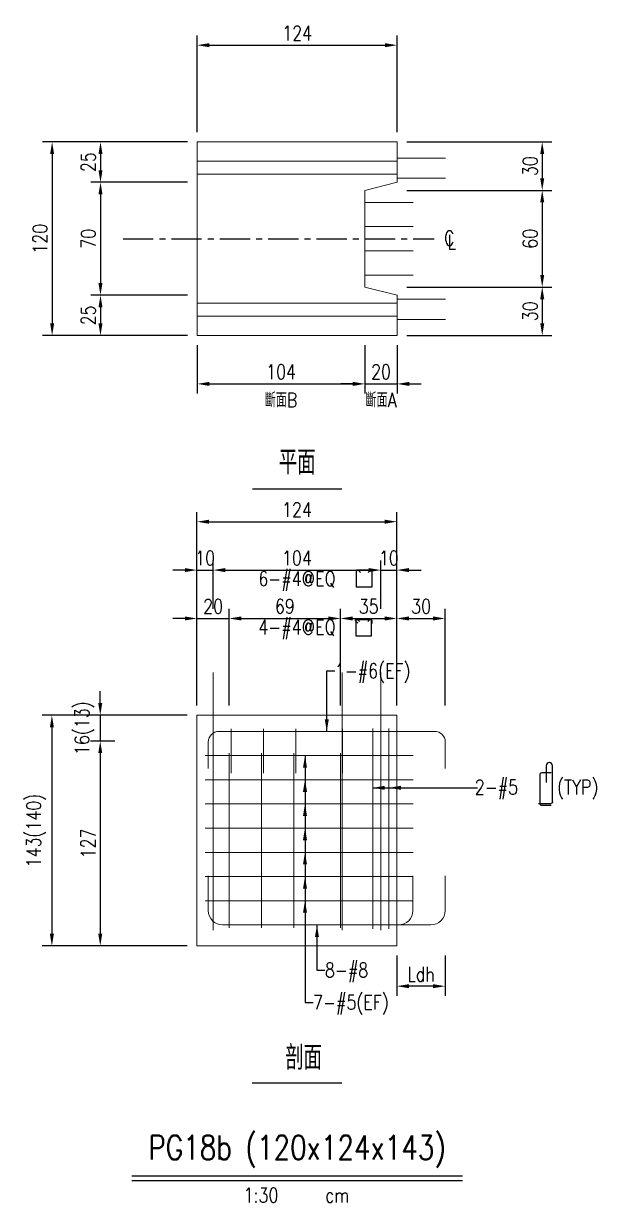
# Model space of a CAD drawing. Extents: x -4754 to 10419, y -19960 to 3841.
# Drawn here: x 2943 to 3298, y 2683 to 3414 of the extents above; entities that cross this region are included whole.
import ezdxf
from ezdxf.enums import TextEntityAlignment as Align

# ---------------------------------------------------------------- set-up
doc = ezdxf.new("R2010")
doc.units = 0
doc.header["$LTSCALE"] = 3
doc.linetypes.add('CENTER', pattern=[2, 1.25, -0.25, 0.25, -0.25])
doc.layers.get('0').update_dxf_attribs({"linetype": 'CONTINUOUS'})
doc.layers.add('HB_0', color=7, linetype='CONTINUOUS', transparency=0.5)
for name, color, linetype in [('HB_DIM', 1, 'CONTINUOUS'), ('HB_TXT_CTEXT', 2, 'CONTINUOUS'), ('鋼筋', 3, 'CONTINUOUS')]:
    doc.layers.add(name, color=color, linetype=linetype)
doc.styles.get("Standard").update_dxf_attribs({"font": 'ROMANS.shx', "width": 0.8, "bigfont": 'LCHINA.shx'})
doc.dimstyles.new('30', dxfattribs={"dimscale": 3, "dimtxt": 3, "dimasz": 2.5, "dimexe": 2, "dimexo": 2, "dimgap": 1, "dimtad": 1, "dimdsep": 46, "dimtxsty": 'Standard', "dimcen": 0, "dimclrd": 256, "dimclre": 256, "dimclrt": 2, "dimadec": 0, "dimazin": 0, "dimtfac": 1, "dimtix": 1, "dimtmove": 2, "dimatfit": 3, "dimfxl": 1, "dimtolj": 1, "dimtzin": 0, "dimarcsym": 0})

# ---------------------------------------------------------------- blocks, each defined once
blk = doc.blocks.new('beam_Topview')
at = {"layer": 'HB_TXT_CTEXT', "color": 4, "linetype": 'Continuous'}
blk.add_line((-27.76, 0), (27.76, 0), dxfattribs=at)
at = {"layer": 'HB_TXT_CTEXT', "color": 4, "linetype": 'Continuous', "width": 0.8}
blk.add_text('平面', height=15, rotation=360, dxfattribs=at).set_placement((0, 16.5), align=Align.MIDDLE)
blk = doc.blocks.new('beam_title')
at = {"layer": 'HB_TXT_CTEXT', "color": 3, "linetype": 'Continuous'}
blk.add_line((-102.52, 3), (102.52, 3), dxfattribs=at)
at = {"layer": 'HB_TXT_CTEXT', "color": 1, "linetype": 'Continuous'}
blk.add_line((-102.52, 0), (102.52, 0), dxfattribs=at)
at = {"color": 3, "linetype": 'Continuous', "width": 0.8}
blk.add_attdef('A', text='', height=15, dxfattribs=at).set_placement((0, 19.49), align=Align.MIDDLE)
at = {"color": 2, "linetype": 'Continuous', "width": 0.8}
for tag, p in [('1:30', (-22.44, -9)), ('CM', (24.84, -9))]:
    blk.add_attdef(tag, text='', height=9, dxfattribs=at).set_placement(p, align=Align.MIDDLE)
blk = doc.blocks.new('*D120')
at = {"layer": 'HB_DIM', "linetype": 'Continuous', "lineweight": -2}
for p, q in [((3050.72, 3346.95), (3050.72, 3406.95)), ((3174.72, 3346.95), (3174.72, 3406.95)), ((3058.22, 3400.95), (3167.22, 3400.95))]:
    blk.add_line(p, q, dxfattribs=at)
at = {"layer": 'HB_DIM'}
for points in [[(3058.22, 3402.2), (3058.22, 3399.7), (3050.72, 3400.95)], [(3167.22, 3399.7), (3167.22, 3402.2), (3174.72, 3400.95)]]:
    blk.add_solid(points, dxfattribs=at)
at = {"layer": 'HB_DIM', "color": 2, "linetype": 'Continuous', "insert": (3112.72, 3408.45), "char_height": 9, "attachment_point": 5, "rotation": 0}
blk.add_mtext('\\A1;124', dxfattribs=at)
blk = doc.blocks.new('*D121')
at = {"layer": 'HB_DIM', "linetype": 'Continuous', "lineweight": -2}
for p, q in [((3050.72, 3214.95), (3050.72, 3184.95)), ((3154.72, 3214.95), (3154.72, 3184.95)), ((3058.22, 3190.95), (3147.22, 3190.95))]:
    blk.add_line(p, q, dxfattribs=at)
at = {"layer": 'HB_DIM'}
for points in [[(3058.22, 3192.2), (3058.22, 3189.7), (3050.72, 3190.95)], [(3147.22, 3189.7), (3147.22, 3192.2), (3154.72, 3190.95)]]:
    blk.add_solid(points, dxfattribs=at)
at = {"layer": 'HB_DIM', "color": 2, "linetype": 'Continuous', "insert": (3102.72, 3198.45), "char_height": 9, "attachment_point": 5, "rotation": 0}
blk.add_mtext('\\A1;104', dxfattribs=at)
blk = doc.blocks.new('*D122')
at = {"layer": 'HB_DIM', "linetype": 'Continuous', "lineweight": -2}
for p, q in [((3154.72, 3214.95), (3154.72, 3184.95)), ((3174.72, 3214.95), (3174.72, 3184.95)), ((3147.22, 3190.95), (3139.72, 3190.95)), ((3154.72, 3190.95), (3174.72, 3190.95)), ((3182.22, 3190.95), (3189.72, 3190.95))]:
    blk.add_line(p, q, dxfattribs=at)
at = {"layer": 'HB_DIM'}
for points in [[(3147.22, 3189.7), (3147.22, 3192.2), (3154.72, 3190.95)], [(3182.22, 3192.2), (3182.22, 3189.7), (3174.72, 3190.95)]]:
    blk.add_solid(points, dxfattribs=at)
at = {"layer": 'HB_DIM', "color": 2, "linetype": 'Continuous', "insert": (3164.72, 3198.45), "char_height": 9, "attachment_point": 5, "rotation": 0}
blk.add_mtext('\\A1;20', dxfattribs=at)
blk = doc.blocks.new('*D123')
at = {"layer": 'HB_DIM', "linetype": 'Continuous', "lineweight": -2}
for p, q in [((3044.72, 3340.95), (2954.72, 3340.95)), ((2960.72, 3333.45), (2960.72, 3228.45)), ((3044.72, 3220.95), (2954.72, 3220.95))]:
    blk.add_line(p, q, dxfattribs=at)
at = {"layer": 'HB_DIM'}
for points in [[(2961.97, 3333.45), (2959.47, 3333.45), (2960.72, 3340.95)], [(2959.47, 3228.45), (2961.97, 3228.45), (2960.72, 3220.95)]]:
    blk.add_solid(points, dxfattribs=at)
at = {"layer": 'HB_DIM', "color": 2, "linetype": 'Continuous', "insert": (2953.22, 3280.95), "char_height": 9, "attachment_point": 5, "rotation": 90}
blk.add_mtext('\\A1;120', dxfattribs=at)
blk = doc.blocks.new('*D124')
at = {"layer": 'HB_DIM', "linetype": 'Continuous', "lineweight": -2}
for p, q in [((3044.72, 3340.95), (2984.72, 3340.95)), ((2990.72, 3333.45), (2990.72, 3323.45)), ((3044.72, 3315.95), (2984.72, 3315.95))]:
    blk.add_line(p, q, dxfattribs=at)
at = {"layer": 'HB_DIM'}
for points in [[(2991.97, 3333.45), (2989.47, 3333.45), (2990.72, 3340.95)], [(2989.47, 3323.45), (2991.97, 3323.45), (2990.72, 3315.95)]]:
    blk.add_solid(points, dxfattribs=at)
at = {"layer": 'HB_DIM', "color": 2, "linetype": 'Continuous', "insert": (2983.22, 3328.45), "char_height": 9, "attachment_point": 5, "rotation": 90}
blk.add_mtext('\\A1;25', dxfattribs=at)
blk = doc.blocks.new('*D125')
at = {"layer": 'HB_DIM', "linetype": 'Continuous', "lineweight": -2}
for p, q in [((3044.72, 3315.95), (2984.72, 3315.95)), ((2990.72, 3308.45), (2990.72, 3253.45)), ((3044.72, 3245.95), (2984.72, 3245.95))]:
    blk.add_line(p, q, dxfattribs=at)
at = {"layer": 'HB_DIM'}
for points in [[(2991.97, 3308.45), (2989.47, 3308.45), (2990.72, 3315.95)], [(2989.47, 3253.45), (2991.97, 3253.45), (2990.72, 3245.95)]]:
    blk.add_solid(points, dxfattribs=at)
at = {"layer": 'HB_DIM', "color": 2, "linetype": 'Continuous', "insert": (2983.22, 3280.95), "char_height": 9, "attachment_point": 5, "rotation": 90}
blk.add_mtext('\\A1;70', dxfattribs=at)
blk = doc.blocks.new('*D126')
at = {"layer": 'HB_DIM', "linetype": 'Continuous', "lineweight": -2}
for p, q in [((3044.72, 3245.95), (2984.72, 3245.95)), ((2990.72, 3238.45), (2990.72, 3228.45)), ((3044.72, 3220.95), (2984.72, 3220.95))]:
    blk.add_line(p, q, dxfattribs=at)
at = {"layer": 'HB_DIM'}
for points in [[(2991.97, 3238.45), (2989.47, 3238.45), (2990.72, 3245.95)], [(2989.47, 3228.45), (2991.97, 3228.45), (2990.72, 3220.95)]]:
    blk.add_solid(points, dxfattribs=at)
at = {"layer": 'HB_DIM', "color": 2, "linetype": 'Continuous', "insert": (2983.22, 3233.45), "char_height": 9, "attachment_point": 5, "rotation": 90}
blk.add_mtext('\\A1;25', dxfattribs=at)
blk = doc.blocks.new('*D127')
at = {"layer": 'HB_DIM', "linetype": 'Continuous', "lineweight": -2}
for p, q in [((3180.72, 3340.95), (3270.72, 3340.95)), ((3264.72, 3333.45), (3264.72, 3318.45)), ((3180.72, 3310.95), (3270.72, 3310.95))]:
    blk.add_line(p, q, dxfattribs=at)
at = {"layer": 'HB_DIM'}
for points in [[(3265.97, 3333.45), (3263.47, 3333.45), (3264.72, 3340.95)], [(3263.47, 3318.45), (3265.97, 3318.45), (3264.72, 3310.95)]]:
    blk.add_solid(points, dxfattribs=at)
at = {"layer": 'HB_DIM', "color": 2, "linetype": 'Continuous', "insert": (3257.22, 3325.95), "char_height": 9, "attachment_point": 5, "rotation": 90}
blk.add_mtext('\\A1;30', dxfattribs=at)
blk = doc.blocks.new('*D128')
at = {"layer": 'HB_DIM', "linetype": 'Continuous', "lineweight": -2}
for p, q in [((3180.72, 3310.95), (3270.72, 3310.95)), ((3264.72, 3303.45), (3264.72, 3258.45)), ((3180.72, 3250.95), (3270.72, 3250.95))]:
    blk.add_line(p, q, dxfattribs=at)
at = {"layer": 'HB_DIM'}
for points in [[(3265.97, 3303.45), (3263.47, 3303.45), (3264.72, 3310.95)], [(3263.47, 3258.45), (3265.97, 3258.45), (3264.72, 3250.95)]]:
    blk.add_solid(points, dxfattribs=at)
at = {"layer": 'HB_DIM', "color": 2, "linetype": 'Continuous', "insert": (3257.22, 3280.95), "char_height": 9, "attachment_point": 5, "rotation": 90}
blk.add_mtext('\\A1;60', dxfattribs=at)
blk = doc.blocks.new('*D129')
at = {"layer": 'HB_DIM', "linetype": 'Continuous', "lineweight": -2}
for p, q in [((3180.72, 3250.95), (3270.72, 3250.95)), ((3264.72, 3243.45), (3264.72, 3228.45)), ((3180.72, 3220.95), (3270.72, 3220.95))]:
    blk.add_line(p, q, dxfattribs=at)
at = {"layer": 'HB_DIM'}
for points in [[(3265.97, 3243.45), (3263.47, 3243.45), (3264.72, 3250.95)], [(3263.47, 3228.45), (3265.97, 3228.45), (3264.72, 3220.95)]]:
    blk.add_solid(points, dxfattribs=at)
at = {"layer": 'HB_DIM', "color": 2, "linetype": 'Continuous', "insert": (3257.22, 3235.95), "char_height": 9, "attachment_point": 5, "rotation": 90}
blk.add_mtext('\\A1;30', dxfattribs=at)
blk = doc.blocks.new('cl')
at = {"layer": 'HB_TXT_CTEXT', "linetype": 'Continuous', "width": 0.8}
for s, p in [('C', (-0.18, 0.11)), ('L', (0.23, -0.56))]:
    blk.add_text(s, height=2.5, dxfattribs=at).set_placement(p, align=Align.MIDDLE)
blk = doc.blocks.new('beam_SectionSide')
at = {"layer": 'HB_TXT_CTEXT', "color": 4, "linetype": 'Continuous'}
blk.add_line((-27.76, 0), (27.76, 0), dxfattribs=at)
at = {"layer": 'HB_TXT_CTEXT', "color": 4, "linetype": 'Continuous', "width": 0.8}
blk.add_text(' 剖面', height=15, rotation=360, dxfattribs=at).set_placement((0, 16.5), align=Align.MIDDLE)
blk = doc.blocks.new('rebar_arrowD')
at = {"color": 1, "linetype": 'Continuous'}
blk.add_solid([(-1.25, -7.5), (0, 0), (1.25, -7.5)], dxfattribs=at)
blk = doc.blocks.new('*D344')
at = {"layer": 'HB_DIM', "linetype": 'Continuous', "lineweight": -2}
for p, q in [((3174.57, 2836.51), (3174.57, 2811.51)), ((3204.51, 2836.51), (3204.51, 2811.51)), ((3197.01, 2817.51), (3182.07, 2817.51))]:
    blk.add_line(p, q, dxfattribs=at)
at = {"layer": 'HB_DIM'}
for points in [[(3182.07, 2818.76), (3182.07, 2816.26), (3174.57, 2817.51)], [(3197.01, 2816.26), (3197.01, 2818.76), (3204.51, 2817.51)]]:
    blk.add_solid(points, dxfattribs=at)
at = {"layer": 'HB_DIM', "color": 2, "linetype": 'Continuous', "insert": (3189.54, 2825.01), "char_height": 9, "attachment_point": 5, "rotation": 0}
blk.add_mtext('\\A1;Ldh', dxfattribs=at)
blk = doc.blocks.new('rebar_arrowU')
at = {"color": 1, "linetype": 'Continuous'}
blk.add_solid([(-1.25, -7.5), (0, 0), (1.25, -7.5)], dxfattribs=at)
blk = doc.blocks.new('rebar_arrowL')
at = {"color": 1, "linetype": 'Continuous', "extrusion": (0, 0, -1)}
blk.add_solid([(-7.5, 1.25), (0, 0), (-7.5, -1.25)], dxfattribs=at)
blk = doc.blocks.new('rebar_2Tie_180_90')
at = {"layer": 'HB_TXT_CTEXT', "linetype": 'Continuous'}
for points in [[(46.52, -8.69), (46.52, 13.68, 1), (42.68, 13.68), (42.68, 3.28)], [(45.67, 9.28), (39.8, 9.28, 0.414214), (38.6, 8.08), (38.6, -9.57)], [(46.52, -8.69, -0.414214), (45.32, -9.89), (37.81, -9.89)], [(38.6, -9.57, 0.414214), (39.8, -10.77), (45.67, -10.77)]]:
    blk.add_lwpolyline(points, format="xyb", dxfattribs=at)
at = {"color": 2, "linetype": 'Continuous', "width": 0.8}
for tag, p in [('2-D16', (-1.67, 0.43)), ('(TYP)', (49.39, 0.45))]:
    blk.add_attdef(tag, text='', height=9, dxfattribs=at).set_placement(p, align=Align.MIDDLE_LEFT)
blk = doc.blocks.new('*D345')
at = {"layer": 'HB_DIM', "linetype": 'Continuous', "lineweight": -2}
for p, q in [((3050.57, 2991.51), (3050.57, 3111.51)), ((3174.57, 2991.51), (3174.57, 3111.51)), ((3058.07, 3105.51), (3167.07, 3105.51))]:
    blk.add_line(p, q, dxfattribs=at)
at = {"layer": 'HB_DIM'}
for points in [[(3058.07, 3106.76), (3058.07, 3104.26), (3050.57, 3105.51)], [(3167.07, 3104.26), (3167.07, 3106.76), (3174.57, 3105.51)]]:
    blk.add_solid(points, dxfattribs=at)
at = {"layer": 'HB_DIM', "color": 2, "linetype": 'Continuous', "insert": (3112.57, 3113.01), "char_height": 9, "attachment_point": 5, "rotation": 0}
blk.add_mtext('\\A1;124', dxfattribs=at)
blk = doc.blocks.new('*D346')
at = {"layer": 'HB_DIM', "linetype": 'Continuous', "lineweight": -2}
for p, q in [((3050.57, 3051.51), (3050.57, 3081.51)), ((3060.57, 3051.51), (3060.57, 3081.51)), ((3043.07, 3075.51), (3035.57, 3075.51)), ((3050.57, 3075.51), (3060.57, 3075.51)), ((3068.07, 3075.51), (3075.57, 3075.51))]:
    blk.add_line(p, q, dxfattribs=at)
at = {"layer": 'HB_DIM'}
for points in [[(3043.07, 3074.26), (3043.07, 3076.76), (3050.57, 3075.51)], [(3068.07, 3076.76), (3068.07, 3074.26), (3060.57, 3075.51)]]:
    blk.add_solid(points, dxfattribs=at)
at = {"layer": 'HB_DIM', "color": 2, "linetype": 'Continuous', "insert": (3055.57, 3083.01), "char_height": 9, "attachment_point": 5, "rotation": 0}
blk.add_mtext('\\A1;10', dxfattribs=at)
blk = doc.blocks.new('*D347')
at = {"layer": 'HB_DIM', "linetype": 'Continuous', "lineweight": -2}
for p, q in [((3060.57, 3051.51), (3060.57, 3081.51)), ((3164.57, 3051.51), (3164.57, 3081.51)), ((3068.07, 3075.51), (3157.07, 3075.51))]:
    blk.add_line(p, q, dxfattribs=at)
at = {"layer": 'HB_DIM'}
for points in [[(3068.07, 3076.76), (3068.07, 3074.26), (3060.57, 3075.51)], [(3157.07, 3074.26), (3157.07, 3076.76), (3164.57, 3075.51)]]:
    blk.add_solid(points, dxfattribs=at)
at = {"layer": 'HB_DIM', "color": 2, "linetype": 'Continuous', "insert": (3112.57, 3083.01), "char_height": 9, "attachment_point": 5, "rotation": 0}
blk.add_mtext('\\A1;104', dxfattribs=at)
blk = doc.blocks.new('*D348')
at = {"layer": 'HB_DIM', "linetype": 'Continuous', "lineweight": -2}
for p, q in [((3164.57, 3051.51), (3164.57, 3081.51)), ((3174.57, 3051.51), (3174.57, 3081.51)), ((3157.07, 3075.51), (3149.57, 3075.51)), ((3164.57, 3075.51), (3174.57, 3075.51)), ((3182.07, 3075.51), (3189.57, 3075.51))]:
    blk.add_line(p, q, dxfattribs=at)
at = {"layer": 'HB_DIM'}
for points in [[(3157.07, 3074.26), (3157.07, 3076.76), (3164.57, 3075.51)], [(3182.07, 3076.76), (3182.07, 3074.26), (3174.57, 3075.51)]]:
    blk.add_solid(points, dxfattribs=at)
at = {"layer": 'HB_DIM', "color": 2, "linetype": 'Continuous', "insert": (3169.57, 3083.01), "char_height": 9, "attachment_point": 5, "rotation": 0}
blk.add_mtext('\\A1;10', dxfattribs=at)
blk = doc.blocks.new('*D349')
at = {"layer": 'HB_DIM', "linetype": 'Continuous', "lineweight": -2}
for p, q in [((3050.57, 2991.51), (3050.57, 3051.51)), ((3070.57, 2991.51), (3070.57, 3051.51)), ((3043.07, 3045.51), (3035.57, 3045.51)), ((3050.57, 3045.51), (3070.57, 3045.51)), ((3078.07, 3045.51), (3085.57, 3045.51))]:
    blk.add_line(p, q, dxfattribs=at)
at = {"layer": 'HB_DIM'}
for points in [[(3043.07, 3044.26), (3043.07, 3046.76), (3050.57, 3045.51)], [(3078.07, 3046.76), (3078.07, 3044.26), (3070.57, 3045.51)]]:
    blk.add_solid(points, dxfattribs=at)
at = {"layer": 'HB_DIM', "color": 2, "linetype": 'Continuous', "insert": (3060.57, 3053.01), "char_height": 9, "attachment_point": 5, "rotation": 0}
blk.add_mtext('\\A1;20', dxfattribs=at)
blk = doc.blocks.new('*D350')
at = {"layer": 'HB_DIM', "linetype": 'Continuous', "lineweight": -2}
for p, q in [((3070.57, 2991.51), (3070.57, 3051.51)), ((3139.57, 2991.51), (3139.57, 3051.51)), ((3078.07, 3045.51), (3132.07, 3045.51))]:
    blk.add_line(p, q, dxfattribs=at)
at = {"layer": 'HB_DIM'}
for points in [[(3078.07, 3046.76), (3078.07, 3044.26), (3070.57, 3045.51)], [(3132.07, 3044.26), (3132.07, 3046.76), (3139.57, 3045.51)]]:
    blk.add_solid(points, dxfattribs=at)
at = {"layer": 'HB_DIM', "color": 2, "linetype": 'Continuous', "insert": (3105.07, 3053.01), "char_height": 9, "attachment_point": 5, "rotation": 0}
blk.add_mtext('\\A1;69', dxfattribs=at)
blk = doc.blocks.new('*D351')
at = {"layer": 'HB_DIM', "linetype": 'Continuous', "lineweight": -2}
for p, q in [((3139.57, 2991.51), (3139.57, 3051.51)), ((3174.57, 2991.51), (3174.57, 3051.51)), ((3147.07, 3045.51), (3167.07, 3045.51))]:
    blk.add_line(p, q, dxfattribs=at)
at = {"layer": 'HB_DIM'}
for points in [[(3147.07, 3046.76), (3147.07, 3044.26), (3139.57, 3045.51)], [(3167.07, 3044.26), (3167.07, 3046.76), (3174.57, 3045.51)]]:
    blk.add_solid(points, dxfattribs=at)
at = {"layer": 'HB_DIM', "color": 2, "linetype": 'Continuous', "insert": (3157.07, 3053.01), "char_height": 9, "attachment_point": 5, "rotation": 0}
blk.add_mtext('\\A1;35', dxfattribs=at)
blk = doc.blocks.new('*D352')
at = {"layer": 'HB_DIM', "linetype": 'Continuous', "lineweight": -2}
for p, q in [((3174.57, 2991.51), (3174.57, 3051.51)), ((3204.57, 2991.51), (3204.57, 3051.51)), ((3182.07, 3045.51), (3197.07, 3045.51))]:
    blk.add_line(p, q, dxfattribs=at)
at = {"layer": 'HB_DIM'}
for points in [[(3182.07, 3046.76), (3182.07, 3044.26), (3174.57, 3045.51)], [(3197.07, 3044.26), (3197.07, 3046.76), (3204.57, 3045.51)]]:
    blk.add_solid(points, dxfattribs=at)
at = {"layer": 'HB_DIM', "color": 2, "linetype": 'Continuous', "insert": (3189.57, 3053.01), "char_height": 9, "attachment_point": 5, "rotation": 0}
blk.add_mtext('\\A1;30', dxfattribs=at)
blk = doc.blocks.new('*D353')
at = {"layer": 'HB_DIM', "linetype": 'Continuous', "lineweight": -2}
for p, q in [((3044.57, 2985.51), (2954.57, 2985.51)), ((2960.57, 2978.01), (2960.57, 2850.01)), ((3044.57, 2842.51), (2954.57, 2842.51))]:
    blk.add_line(p, q, dxfattribs=at)
at = {"layer": 'HB_DIM'}
for points in [[(2961.82, 2978.01), (2959.32, 2978.01), (2960.57, 2985.51)], [(2959.32, 2850.01), (2961.82, 2850.01), (2960.57, 2842.51)]]:
    blk.add_solid(points, dxfattribs=at)
at = {"layer": 'HB_DIM', "color": 2, "linetype": 'Continuous', "insert": (2950.72, 2914.01), "char_height": 9, "attachment_point": 5, "rotation": 90}
blk.add_mtext('\\A1;143(140)', dxfattribs=at)
blk = doc.blocks.new('*D354')
at = {"layer": 'HB_DIM', "linetype": 'Continuous', "lineweight": -2}
for p, q in [((2990.57, 2993.01), (2990.57, 3000.51)), ((3044.57, 2985.51), (2984.57, 2985.51)), ((2990.57, 2985.51), (2990.57, 2969.51)), ((2999.57, 2969.51), (2984.57, 2969.51)), ((2990.57, 2962.01), (2990.57, 2954.51))]:
    blk.add_line(p, q, dxfattribs=at)
at = {"layer": 'HB_DIM'}
for points in [[(2989.32, 2993.01), (2991.82, 2993.01), (2990.57, 2985.51)], [(2991.82, 2962.01), (2989.32, 2962.01), (2990.57, 2969.51)]]:
    blk.add_solid(points, dxfattribs=at)
at = {"layer": 'HB_DIM', "color": 2, "linetype": 'Continuous', "insert": (2980.72, 2977.51), "char_height": 9, "attachment_point": 5, "rotation": 90}
blk.add_mtext('\\A1;16(13)', dxfattribs=at)
blk = doc.blocks.new('*D355')
at = {"layer": 'HB_DIM', "linetype": 'Continuous', "lineweight": -2}
for p, q in [((2999.57, 2969.51), (2984.57, 2969.51)), ((2990.57, 2962.01), (2990.57, 2850.01)), ((3044.57, 2842.51), (2984.57, 2842.51))]:
    blk.add_line(p, q, dxfattribs=at)
at = {"layer": 'HB_DIM'}
for points in [[(2991.82, 2962.01), (2989.32, 2962.01), (2990.57, 2969.51)], [(2989.32, 2850.01), (2991.82, 2850.01), (2990.57, 2842.51)]]:
    blk.add_solid(points, dxfattribs=at)
at = {"layer": 'HB_DIM', "color": 2, "linetype": 'Continuous', "insert": (2983.07, 2906.01), "char_height": 9, "attachment_point": 5, "rotation": 90}
blk.add_mtext('\\A1;127', dxfattribs=at)
blk = doc.blocks.new('dim_rebar_HoopU')
at = {"linetype": 'Continuous'}
blk.add_lwpolyline([(44.17, 4.47), (45.41, 5.71, -0.668179), (46.47, 5.27), (46.47, -4.68), (37.02, -4.68), (37.02, 5.27, -0.668179), (38.09, 5.71), (39.33, 4.47)], format="xyb", dxfattribs=at)
at = {"linetype": 'Continuous', "width": 0.8}
blk.add_attdef('25-D13@EQ', text='', height=9, dxfattribs=at).set_placement((0, 0), align=Align.MIDDLE)
blk = doc.blocks.new('dim_rebar_HoopUwithTie')
at = {"linetype": 'Continuous'}
for points in [[(37.71, 3.13), (36.52, 4.32, -0.668179), (36.95, 5.34), (45.82, 5.34, -0.414214), (46.42, 4.74), (46.42, 2.79)], [(43.88, 4.04), (45.07, 5.23, -0.668179), (46.09, 4.81), (46.09, -4.89), (36.68, -4.89), (36.68, 4.81, -0.668179), (37.71, 5.23), (38.89, 4.04)]]:
    blk.add_lwpolyline(points, format="xyb", dxfattribs=at)
at = {"linetype": 'Continuous', "width": 0.8}
blk.add_attdef('22-D13@EQ', text='', height=9, dxfattribs=at).set_placement((0, 0), align=Align.MIDDLE)

msp = doc.modelspace()

# ---------------------------------------------------------------- linework, layer by layer
at = {"layer": 'HB_0', "lineweight": 5}
for p, q in [((3154.723, 3340.95, 140), (3050.723, 3340.95, 140)), ((3050.723, 3340.95, 140), (3050.723, 3328.95, 140)), ((3174.723, 3340.95, 140), (3154.723, 3340.95, 140)), ((3174.723, 3328.95, 140), (3174.723, 3340.95, 140)), ((3154.723, 3328.95, 140), (3050.723, 3328.95, 140)), ((3050.723, 3328.95, 140), (3050.723, 3320.95, 127)), ((3050.723, 3328.95, 140), (3154.723, 3328.95, 140)), ((3174.723, 3328.95, 140), (3154.723, 3328.95, 140)), ((3154.723, 3328.95, 140), (3174.723, 3328.95, 140)), ((3174.723, 3320.95, 127), (3174.723, 3328.95, 140)), ((3050.723, 3320.95, 127), (3154.723, 3320.95, 127)), ((3154.723, 3320.95, 127), (3050.723, 3320.95, 127)), ((3050.723, 3320.95, 127), (3050.723, 3240.95, 127)), ((3174.723, 3320.95, 127), (3154.723, 3320.95, 127)), ((3154.723, 3320.95, 127), (3174.723, 3320.95, 127)), ((3174.723, 3315.95, 127), (3174.723, 3320.95, 127)), ((3154.723, 3310.95, 127), (3174.723, 3315.95, 127)), ((3154.723, 3250.95, 127), (3154.723, 3310.95, 127)), ((3174.723, 3245.95, 127), (3154.723, 3250.95, 127)), ((3174.723, 3240.95, 127), (3174.723, 3245.95, 127)), ((3154.723, 3240.95, 127), (3050.723, 3240.95, 127)), ((3050.723, 3240.95, 127), (3050.723, 3232.95, 143)), ((3050.723, 3240.95, 127), (3154.723, 3240.95, 127)), ((3154.723, 3240.95, 127), (3174.723, 3240.95, 127)), ((3174.723, 3240.95, 127), (3154.723, 3240.95, 127)), ((3174.723, 3232.95, 143), (3174.723, 3240.95, 127)), ((3154.723, 3232.95, 143), (3050.723, 3232.95, 143)), ((3050.723, 3232.95, 143), (3050.723, 3220.95, 143)), ((3050.723, 3232.95, 143), (3154.723, 3232.95, 143)), ((3154.723, 3232.95, 143), (3174.723, 3232.95, 143)), ((3174.723, 3232.95, 143), (3154.723, 3232.95, 143)), ((3174.723, 3220.95, 143), (3174.723, 3232.95, 143)), ((3050.723, 3220.95, 143), (3154.723, 3220.95, 143)), ((3154.723, 3220.95, 143), (3174.723, 3220.95, 143)), ((3050.573, 2985.507), (3154.573, 2985.507)), ((3050.573, 2969.507, -8), (3050.573, 2985.507)), ((3050.573, 2842.507, -108), (3050.573, 2982.507, -108)), ((3154.573, 2985.507), (3174.573, 2985.507)), ((3174.573, 2985.507), (3174.573, 2969.507, -8)), ((3174.573, 2982.507, -108), (3174.573, 2842.507, -108)), ((3174.573, 2969.507, -13), (3174.573, 2842.507, -13)), ((3154.573, 2842.507, -108), (3050.573, 2842.507, -108)), ((3174.573, 2842.507, -108), (3154.573, 2842.507, -108)), ((3174.573, 2842.507, -13), (3154.573, 2842.507, -18))]:
    msp.add_line(p, q, dxfattribs=at)
at = {"layer": 'HB_0', "color": 1, "linetype": 'CENTER', "ltscale": 5}
msp.add_lwpolyline([(3004.723, 3280.95), (3197.723, 3280.95)], dxfattribs=at)
at = {"layer": 'HB_TXT_CTEXT', "color": 1, "linetype": 'Continuous'}
for points in [[(3131.073, 2975.507), (3131.073, 2983.007), (3131.073, 3013.007), (3136.073, 3013.007)], [(3117.573, 2960.507), (3117.573, 2870.507), (3117.573, 2807.507), (3122.573, 2807.507)], [(3159.573, 2940.507), (3169.573, 2940.507), (3224.573, 2940.507)], [(3124.973, 2855.507), (3124.973, 2842.507), (3124.973, 2827.507), (3129.973, 2827.507)]]:
    msp.add_lwpolyline(points, dxfattribs=at)
at = {"layer": '鋼筋', "lineweight": 5}
for p, q in [((3204.66, 3330.95, 21.89), (3174.723, 3330.95, 21.89)), ((3204.66, 3318.45, 21.89), (3174.723, 3318.45, 21.89)), ((3184.66, 3303.45, 21.89), (3154.723, 3303.45, 21.89)), ((3184.66, 3288.45, 21.89), (3154.723, 3288.45, 21.89)), ((3184.66, 3273.45, 21.89), (3154.723, 3273.45, 21.89)), ((3184.66, 3258.45, 21.89), (3154.723, 3258.45, 21.89)), ((3204.66, 3243.45, 21.89), (3174.723, 3243.45, 21.89)), ((3204.66, 3230.95, 21.89), (3174.723, 3230.95, 21.89)), ((3060.573, 3001.142, -81.055), (3060.573, 3008.762, -81.055)), ((3060.573, 3008.762, -87.405), (3060.573, 2855.507, -87.405)), ((3060.573, 2855.507, -8.595), (3060.573, 3008.762, -8.595)), ((3060.573, 3008.762, -14.945), (3060.573, 3001.142, -14.945)), ((3140.573, 3001.142, -81.055), (3140.573, 3008.762, -81.055)), ((3140.573, 3008.762, -87.405), (3140.573, 2855.507, -87.405)), ((3140.573, 2855.507, -8.595), (3140.573, 3008.762, -8.595)), ((3140.573, 3008.762, -14.945), (3140.573, 3001.142, -14.945)), ((3164.573, 3001.142, -81.055), (3164.573, 3008.762, -81.055)), ((3164.573, 3008.762, -87.405), (3164.573, 2855.507, -87.405)), ((3164.573, 2855.507, -8.595), (3164.573, 3008.762, -8.595)), ((3164.573, 3008.762, -14.945), (3164.573, 3001.142, -14.945)), ((3064.258, 2975.507, -98), (3197.888, 2975.507, -98)), ((3057.573, 2952.587, -98), (3057.573, 2968.822, -98)), ((3071.843, 2949.51, -94.83), (3071.843, 2973.922, -94.83)), ((3071.843, 2973.922, -101.18), (3071.843, 2949.51, -101.18)), ((3091.843, 2949.51, -94.83), (3091.843, 2973.922, -94.83)), ((3091.843, 2973.922, -101.18), (3091.843, 2949.51, -101.18)), ((3111.843, 2949.51, -94.83), (3111.843, 2973.922, -94.83)), ((3111.843, 2973.922, -101.18), (3111.843, 2949.51, -101.18)), ((3140.843, 2949.51, -94.83), (3140.843, 2973.922, -94.83)), ((3140.843, 2973.922, -101.18), (3140.843, 2949.51, -101.18)), ((3159.573, 2857.02, -102.13), (3159.573, 2973.282, -102.13)), ((3159.573, 2973.282, -94.18), (3159.573, 2949.27, -94.18)), ((3169.573, 2857.02, -102.13), (3169.573, 2973.282, -102.13)), ((3169.573, 2973.282, -94.18), (3169.573, 2949.27, -94.18)), ((3204.573, 2968.822, -98), (3204.573, 2952.587, -98)), ((3055.573, 2960.507, -98), (3184.573, 2960.507, -98)), ((3070.573, 2951.142, -93.555), (3070.573, 2958.762, -93.555)), ((3070.573, 2958.762, -99.905), (3070.573, 2856.777, -99.905)), ((3070.573, 2856.777, 3.905), (3070.573, 2958.762, 3.905)), ((3070.573, 2958.762, -2.445), (3070.573, 2951.142, -2.445)), ((3090.573, 2951.142, -93.555), (3090.573, 2958.762, -93.555)), ((3090.573, 2958.762, -99.905), (3090.573, 2856.777, -99.905)), ((3090.573, 2856.777, 3.905), (3090.573, 2958.762, 3.905)), ((3090.573, 2958.762, -2.445), (3090.573, 2951.142, -2.445)), ((3110.573, 2951.142, -93.555), (3110.573, 2958.762, -93.555)), ((3110.573, 2958.762, -99.905), (3110.573, 2856.777, -99.905)), ((3110.573, 2856.777, 3.905), (3110.573, 2958.762, 3.905)), ((3110.573, 2958.762, -2.445), (3110.573, 2951.142, -2.445)), ((3139.573, 2951.142, -93.555), (3139.573, 2958.762, -93.555)), ((3139.573, 2958.762, -99.905), (3139.573, 2856.777, -99.905)), ((3139.573, 2856.777, 3.905), (3139.573, 2958.762, 3.905)), ((3139.573, 2958.762, -2.445), (3139.573, 2951.142, -2.445)), ((3055.573, 2945.507, -98), (3184.573, 2945.507, -98)), ((3055.573, 2930.507, -98), (3184.573, 2930.507, -98)), ((3055.573, 2915.507, -98), (3184.573, 2915.507, -98)), ((3055.573, 2900.507, -98), (3184.573, 2900.507, -98)), ((3055.573, 2885.507, -98), (3184.573, 2885.507, -98)), ((3057.573, 2885.987, -98), (3057.573, 2864.397, -98)), ((3057.573, 2885.987, -85.5), (3057.573, 2864.397, -85.5)), ((3057.573, 2885.987, -70.5), (3057.573, 2864.397, -70.5)), ((3057.573, 2885.987, -55.5), (3057.573, 2864.397, -55.5)), ((3184.51, 2864.397, -70.5), (3184.51, 2885.987, -70.5)), ((3184.51, 2864.397, -55.5), (3184.51, 2885.987, -55.5)), ((3204.51, 2864.397, -98), (3204.51, 2885.987, -98)), ((3204.51, 2864.397, -85.5), (3204.51, 2885.987, -85.5)), ((3055.573, 2870.507, -98), (3184.573, 2870.507, -98)), ((3060.573, 2852.332, -84.23), (3060.573, 2852.332, -11.77)), ((3066.463, 2855.507, -98), (3195.62, 2855.507, -98)), ((3066.463, 2855.507, -85.5), (3195.62, 2855.507, -85.5)), ((3066.463, 2855.507, -70.5), (3175.62, 2855.507, -70.5)), ((3066.463, 2855.507, -55.5), (3175.62, 2855.507, -55.5)), ((3070.573, 2853.602, -96.73), (3070.573, 2853.602, 0.73)), ((3090.573, 2853.602, -96.73), (3090.573, 2853.602, 0.73)), ((3110.573, 2853.602, -96.73), (3110.573, 2853.602, 0.73)), ((3139.573, 2853.602, -96.73), (3139.573, 2853.602, 0.73)), ((3140.573, 2852.332, -84.23), (3140.573, 2852.332, -11.77)), ((3159.573, 2853.045, -88.615), (3159.573, 2853.045, -98.155)), ((3164.573, 2852.332, -84.23), (3164.573, 2852.332, -11.77)), ((3169.573, 2853.045, -88.615), (3169.573, 2853.045, -98.155))]:
    msp.add_line(p, q, dxfattribs=at)
at = {"layer": '鋼筋', "lineweight": 5, "extrusion": (-1, 2.44929e-16, 0)}
for centre, start, end in [((-3008.762, -84.23, -3060.573), 90, 270), ((-3008.762, -11.77, -3060.573), 90, 270), ((-3008.762, -84.23, -3140.573), 90, 270), ((-3008.762, -11.77, -3140.573), 90, 270), ((-3008.762, -84.23, -3164.573), 90, 270), ((-3008.762, -11.77, -3164.573), 90, 270), ((-2973.922, -98.005, -3071.843), 90, 270), ((-2973.922, -98.005, -3091.843), 90, 270), ((-2973.922, -98.005, -3111.843), 90, 270), ((-2973.922, -98.005, -3140.843), 90, 270), ((-2958.762, -96.73, -3070.573), 90, 270), ((-2958.762, 0.73, -3070.573), 90, 270), ((-2958.762, -96.73, -3090.573), 90, 270), ((-2958.762, 0.73, -3090.573), 90, 270), ((-2958.762, -96.73, -3110.573), 90, 270), ((-2958.762, 0.73, -3110.573), 90, 270), ((-2958.762, -96.73, -3139.573), 90, 270), ((-2958.762, 0.73, -3139.573), 90, 270), ((-2855.507, -84.23, -3060.573), 270, 0), ((-2855.507, -11.77, -3060.573), 0, 90), ((-2856.777, -96.73, -3070.573), 270, 0), ((-2856.777, 0.73, -3070.573), 0, 90), ((-2856.777, -96.73, -3090.573), 270, 0), ((-2856.777, 0.73, -3090.573), 0, 90), ((-2856.777, -96.73, -3110.573), 270, 0), ((-2856.777, 0.73, -3110.573), 0, 90), ((-2856.777, -96.73, -3139.573), 270, 0), ((-2856.777, 0.73, -3139.573), 0, 90), ((-2855.507, -84.23, -3140.573), 270, 0), ((-2855.507, -11.77, -3140.573), 0, 90), ((-2855.507, -84.23, -3164.573), 270, 0), ((-2855.507, -11.77, -3164.573), 0, 90)]:
    msp.add_arc(centre, 3.175, start, end, dxfattribs=at)
at = {"layer": '鋼筋', "lineweight": 5, "extrusion": (0, 0, -1)}
for centre, start, end in [((-3064.258, 2968.822, 98), 0, 90), ((-3197.888, 2968.822, 98), 90, 180)]:
    msp.add_arc(centre, 6.685, start, end, dxfattribs=at)
at = {"layer": '鋼筋', "lineweight": 5, "extrusion": (1, -2.44929e-16, 1.22465e-16)}
for centre, start, end in [((2973.282, -98.155, 3159.573), 270, 90), ((2973.282, -98.155, 3169.573), 270, 90), ((2857.02, -98.155, 3159.573), 180, 270), ((2857.02, -98.155, 3169.573), 180, 270)]:
    msp.add_arc(centre, 3.975, start, end, dxfattribs=at)
at = {"layer": '鋼筋', "lineweight": 5}
for centre, start, end in [((3066.463, 2864.397, -98), 180, 270), ((3066.463, 2864.397, -85.5), 180, 270), ((3066.463, 2864.397, -70.5), 180, 270), ((3066.463, 2864.397, -55.5), 180, 270), ((3175.62, 2864.397, -70.5), 270, 0), ((3175.62, 2864.397, -55.5), 270, 0), ((3195.62, 2864.397, -98), 270, 0), ((3195.62, 2864.397, -85.5), 270, 0)]:
    msp.add_arc(centre, 8.89, start, end, dxfattribs=at)

# ---------------------------------------------------------------- block references
at = {"layer": 'HB_0', "linetype": 'Continuous', "xscale": 3.6, "yscale": 3.6, "zscale": 3.6}
msp.add_blockref('cl', (3207.723, 3280.95, 143), dxfattribs=at)
at = {"layer": 'HB_TXT_CTEXT', "color": 0, "linetype": 'Continuous', "rotation": 360}
for name, p in [('beam_Topview', (3112.723, 3125.95)), ('beam_SectionSide', (3112.573, 2757.507))]:
    msp.add_blockref(name, p, dxfattribs=at)
at = {"layer": 'HB_TXT_CTEXT', "linetype": 'Continuous'}
for name, p, values in [('dim_rebar_HoopU', (3112.573, 3069.507, -108), {'25-D13@EQ': '6-#4@EQ'}), ('dim_rebar_HoopUwithTie', (3112.573, 3039.507, -108), {'22-D13@EQ': '4-#4@EQ'}), ('rebar_2Tie_180_90', (3224.573, 2940.507, -88.615), {'2-D16': '2-#5', '(TYP)': '(TYP)'})]:
    msp.add_blockref(name, p, dxfattribs=at).add_auto_attribs(values)
at = {"layer": 'HB_TXT_CTEXT', "linetype": 'Continuous', "rotation": 180}
msp.add_blockref('rebar_arrowD', (3131.073, 2975.507, -98), dxfattribs=at)
at = {"layer": 'HB_TXT_CTEXT', "linetype": 'Continuous'}
for name, p in [('rebar_arrowU', (3117.573, 2960.507, -98)), ('rebar_arrowU', (3117.573, 2945.507, -98)), ('rebar_arrowL', (3159.573, 2940.507, -88.615)), ('rebar_arrowL', (3169.573, 2940.507, -88.615)), ('rebar_arrowU', (3117.573, 2930.507, -98)), ('rebar_arrowU', (3117.573, 2915.507, -98)), ('rebar_arrowU', (3117.573, 2900.507, -98)), ('rebar_arrowU', (3117.573, 2885.507, -98)), ('rebar_arrowU', (3117.573, 2870.507, -98)), ('rebar_arrowU', (3124.973, 2855.507))]:
    msp.add_blockref(name, p, dxfattribs=at)
at = {"layer": 'HB_TXT_CTEXT', "color": 0, "linetype": 'Continuous', "rotation": 360}
msp.add_blockref('beam_title', (3112.723, 2696.95), dxfattribs=at).add_auto_attribs({'A': 'PG18b (120x124x143)', '1:30': '1:30', 'CM': 'cm'})

# ---------------------------------------------------------------- texts
at = {"layer": 'HB_TXT_CTEXT', "linetype": 'Continuous', "width": 0.8}
for s, p in [('斷面B', (3102.723, 3180.95)), ('斷面A', (3164.723, 3180.95))]:
    msp.add_text(s, height=9, dxfattribs=at).set_placement(p, align=Align.MIDDLE_CENTER)
for s, p in [('1-#6(EF)', (3136.073, 3013.007, -98)), ('8-#8', (3129.973, 2827.507)), ('7-#5(EF)', (3122.573, 2807.507, -98))]:
    msp.add_text(s, height=9, dxfattribs=at).set_placement(p, align=Align.MIDDLE_LEFT)

# ---------------------------------------------------------------- dimensions: what is measured, and where the dimension line sits
at = {"layer": 'HB_DIM', "linetype": 'Continuous'}
for base, p1, p2, angle, override, picture, middle in [((3174.723, 3400.95), (3050.723, 3340.95, 127), (3174.723, 3340.95, 127), 0, {"dimpost": '<>'}, '*D120', (3112.723, 3408.45)), ((2960.723, 3220.95), (3050.723, 3340.95, 127), (3050.723, 3220.95, 127), 90, {"dimtad": 4, "dimpost": '<>'}, '*D123', (2953.223, 3280.95)), ((2990.723, 3315.95), (3050.723, 3340.95, 127), (3050.723, 3315.95, 127), 90, {"dimtad": 4, "dimpost": '<>'}, '*D124', (2983.223, 3328.45)), ((3264.723, 3310.95), (3174.723, 3340.95, 127), (3174.723, 3310.95, 127), 90, {"dimtad": 4, "dimpost": '<>'}, '*D127', (3257.223, 3325.95)), ((2990.723, 3245.95), (3050.723, 3315.95, 127), (3050.723, 3245.95, 127), 90, {"dimtad": 4, "dimpost": '<>'}, '*D125', (2983.223, 3280.95)), ((3264.723, 3250.95), (3174.723, 3310.95, 127), (3174.723, 3250.95, 127), 90, {"dimtad": 4, "dimpost": '<>'}, '*D128', (3257.223, 3280.95)), ((2990.723, 3220.95), (3050.723, 3245.95, 127), (3050.723, 3220.95, 127), 90, {"dimtad": 4, "dimpost": '<>'}, '*D126', (2983.223, 3233.45)), ((3264.723, 3220.95), (3174.723, 3250.95, 127), (3174.723, 3220.95, 127), 90, {"dimtad": 4, "dimpost": '<>'}, '*D129', (3257.223, 3235.95)), ((3154.723, 3190.95), (3050.723, 3220.95, 127), (3154.723, 3220.95, 127), 0, {"dimpost": '<>'}, '*D121', (3102.723, 3198.45)), ((3174.723, 3190.95), (3154.723, 3220.95, 127), (3174.723, 3220.95, 127), 0, {"dimpost": '<>'}, '*D122', (3164.723, 3198.45)), ((3174.573, 3105.507), (3050.573, 2985.507, -108), (3174.573, 2985.507, -108), 0, {"dimpost": '<>'}, '*D345', (3112.573, 3113.007)), ((3060.573, 3075.507), (3050.573, 3045.507, -108), (3060.573, 3045.507, -108), 0, {"dimpost": '<>'}, '*D346', (3055.573, 3083.007)), ((3164.573, 3075.507), (3060.573, 3045.507, -108), (3164.573, 3045.507, -108), 0, {"dimpost": '<>'}, '*D347', (3112.573, 3083.007)), ((3174.573, 3075.507), (3164.573, 3045.507, -108), (3174.573, 3045.507, -108), 0, {"dimpost": '<>'}, '*D348', (3169.573, 3083.007)), ((3070.573, 3045.507), (3050.573, 2985.507, -108), (3070.573, 2985.507, -108), 0, {"dimpost": '<>'}, '*D349', (3060.573, 3053.007)), ((3139.573, 3045.507), (3070.573, 2985.507, -108), (3139.573, 2985.507, -108), 0, {"dimpost": '<>'}, '*D350', (3105.073, 3053.007)), ((3174.573, 3045.507), (3139.573, 2985.507, -108), (3174.573, 2985.507, -108), 0, {"dimpost": '<>'}, '*D351', (3157.073, 3053.007)), ((3204.573, 3045.507), (3174.573, 2985.507, -108), (3204.573, 2985.507, -108), 0, {"dimpost": '<>'}, '*D352', (3189.573, 3053.007)), ((2990.573, 2842.507), (3005.573, 2969.507, -108), (3050.573, 2842.507, -108), 90, {"dimtad": 4, "dimpost": '<>'}, '*D355', (2983.073, 2906.007))]:
    dim = msp.add_linear_dim(base=base, p1=p1, p2=p2, angle=angle, dimstyle='30', override=override, dxfattribs=at)
    dim.commit()
    dim.dimension.update_dxf_attribs({"geometry": picture, "text_midpoint": middle})
for base, p1, p2, angle, text, override, picture, middle in [((2990.573, 2969.507), (3050.573, 2985.507, -108), (3005.573, 2969.507, -108), 90, '<>(13)', {"dimtad": 4, "dimpost": '<>'}, '*D354', (2980.716, 2977.507)), ((2960.573, 2842.507), (3050.573, 2985.507, -108), (3050.573, 2842.507, -108), 90, '<>(140)', {"dimtad": 4, "dimpost": '<>'}, '*D353', (2950.716, 2914.007)), ((3174.573, 2817.507), (3204.51, 2842.507, -98), (3174.573, 2842.507, -108), 0, 'Ldh', {"dimpost": '<>'}, '*D344', (3189.542, 2825.007))]:
    dim = msp.add_linear_dim(base=base, p1=p1, p2=p2, angle=angle, text=text, dimstyle='30', override=override, dxfattribs=at)
    dim.commit()
    dim.dimension.update_dxf_attribs({"geometry": picture, "text_midpoint": middle})

doc.saveas('drawing.dxf')
